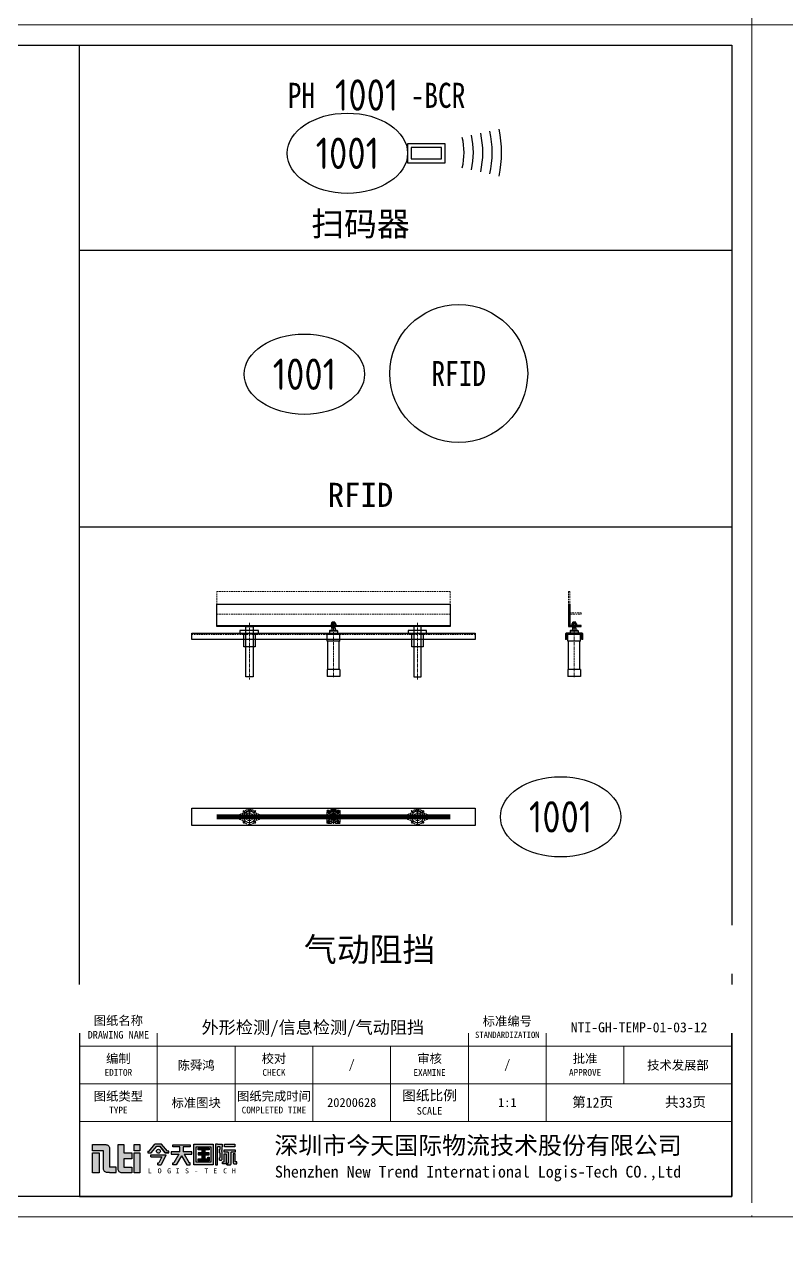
# Model space of a CAD drawing. Header units: millimetres. Extents: x 13310 to 204601, y -25828 to 2684.
# Drawn here: x 23621 to 26660, y -16404 to -11569 of the extents above; entities that cross this region are included whole.
import ezdxf
from ezdxf.enums import TextEntityAlignment as Align

# ---------------------------------------------------------------- set-up
doc = ezdxf.new("R2010")
doc.units = ezdxf.units.MM
for name, pattern in [('CENTER', [2, 1.25, -0.25, 0.25, -0.25]), ('CENTERX2', [20.32, 12.7, -2.54, 2.54, -2.54]), ('DASHED2', [9.525, 6.35, -3.175])]:
    doc.linetypes.add(name, pattern=pattern)
for name, color, linetype, lineweight in [('NTI-中心线层', 1, 'CENTER', 5), ('NTI-细实线', 7, 'Continuous', 9), ('NTI-虚线层', 5, 'DASHED2', 9)]:
    doc.layers.add(name, color=color, linetype=linetype, lineweight=lineweight)
for name, color, linetype in [('NTI-电气控制', 1, 'Continuous'), ('NTI-粗实线', 7, 'Continuous'), ('NTI-编号层', 6, 'Continuous')]:
    doc.layers.add(name, color=color, linetype=linetype)
doc.layers.add('NTI-输送设备', color=7, linetype='Continuous', plot=False)
doc.styles.add('-黑体', font='', dxfattribs={"width": 0.8})
doc.styles.add('NTI标准图块应用文字样式', font='gbenor.shx', dxfattribs={"height": 3.5})
doc.styles.add('标题栏', font='')
doc.styles.get('-黑体').set_extended_font_data('SimHei')
doc.styles.get('标题栏').set_extended_font_data('SimSun')

# ---------------------------------------------------------------- blocks, each defined once
blk = doc.blocks.new('图块标准图框标题栏')
h = blk.add_hatch(color=1)
h.dxf.hatch_style = 1
h.paths.add_polyline_path([(-126.08, 8.76), (-127.42, 8.76), (-127.42, 4.73), (-126.08, 4.73)])
h.paths.add_polyline_path([(-124, 9.62, 0.414214), (-124.75, 10.37), (-125.22, 10.37), (-127.41, 10.37), (-127.41, 9.11), (-125.22, 9.11), (-125.22, 5.54, 0.414214), (-124.47, 4.79), (-124, 4.79), (-122.69, 4.79), (-122.69, 5.9), (-124, 5.9)])
h.paths.add_polyline_path([(-121.17, 8.75), (-121.17, 10.37), (-122.3, 10.37), (-122.3, 5.5, 0.414214), (-121.55, 4.75), (-121.17, 4.75), (-119.6, 4.75), (-119.6, 5.89), (-121.17, 5.89), (-121.17, 7.51), (-119.6, 7.51), (-119.6, 8.75)])
h.paths.add_polyline_path([(-117.97, 8.75), (-119.09, 8.75), (-119.09, 4.75), (-117.97, 4.75)])
h.paths.add_polyline_path([(-117.97, 10.37), (-119.09, 10.37), (-119.09, 9.13), (-117.97, 9.13)])
h = blk.add_hatch(color=256)
h.dxf.hatch_style = 1
h.paths.add_polyline_path([(-113.64, 10.45), (-114.96, 10.45), (-116.14, 9.05), (-116.4, 9.05), (-116.4, 8.75), (-115.7, 8.75), (-114.6, 10.05), (-114, 10.05), (-112.9, 8.75), (-112.2, 8.75), (-112.2, 9.05), (-112.45, 9.05)])
h.paths.add_polyline_path([(-113.88, 9.05, 1), (-114.66, 9.05, 1)])
h.paths.add_polyline_path([(-112.8, 8.25), (-112.8, 8.35), (-115.8, 8.35), (-115.8, 7.95), (-113.6, 7.95), (-114.2, 6.75), (-114.4, 6.75), (-114.4, 6.35), (-113.75, 6.35)])
h.paths.add_polyline_path([(-107.63, 8.95), (-109.33, 8.95), (-109.33, 9.95), (-107.93, 9.95), (-107.93, 10.35), (-111.43, 10.35), (-111.43, 9.95), (-110.03, 9.95), (-110.03, 8.95), (-111.73, 8.95), (-111.73, 8.45), (-110.19, 8.45), (-111.19, 6.75), (-111.43, 6.75), (-111.43, 6.35), (-110.73, 6.35), (-109.68, 8.14), (-108.63, 6.35), (-107.93, 6.35), (-107.93, 6.75), (-108.16, 6.75), (-109.16, 8.45), (-107.63, 8.45)])
h.paths.add_polyline_path([(-103.33, 10.45), (-107.23, 10.45), (-107.23, 6.35), (-103.33, 6.35)])
h.paths.add_polyline_path([(-106.73, 9.95), (-103.83, 9.95), (-103.83, 6.85), (-106.73, 6.85)], flags=16)
h.paths.add_polyline_path([(-106.33, 8.75), (-105.53, 8.75), (-105.53, 9.35), (-106.33, 9.35), (-106.33, 9.65), (-104.13, 9.65), (-104.13, 9.35), (-105.03, 9.35), (-105.03, 8.75), (-104.13, 8.75), (-104.13, 8.35), (-105.03, 8.35), (-105.03, 7.55), (-104.43, 7.55), (-104.43, 7.85), (-104.13, 7.85), (-104.13, 7.55), (-104.13, 7.15), (-106.33, 7.15), (-106.33, 7.55), (-105.53, 7.55), (-105.53, 8.35), (-106.33, 8.35)], flags=0)
h.paths.add_polyline_path([(-101.57, 8.95), (-101.67, 9.05), (-101.67, 9.15), (-101.57, 9.25), (-101.57, 9.95), (-101.57, 10.45), (-102.47, 10.45), (-102.87, 10.45), (-102.87, 6.35), (-102.47, 6.35), (-102.47, 9.95), (-101.97, 9.95), (-101.97, 9.45), (-102.07, 9.45), (-102.07, 8.75), (-101.97, 8.65), (-101.97, 7.85), (-102.07, 7.75), (-102.07, 7.25), (-101.97, 7.25), (-101.82, 7.25, 0.414214), (-101.57, 7.5)])
h.paths.add_polyline_path([(-98.97, 9.35), (-101.17, 9.35), (-101.17, 8.85), (-100.37, 8.85), (-100.37, 6.65), (-100.67, 6.65), (-100.67, 6.35), (-100.37, 6.35), (-100.07, 6.35), (-100.02, 6.35, 0.414214), (-99.77, 6.6), (-99.77, 8.85), (-98.97, 8.85)])
h.paths.add_polyline_path([(-99.07, 10.45), (-101.07, 10.45), (-101.07, 9.95), (-99.07, 9.95)])
h.paths.add_polyline_path([(-100.77, 8.55), (-101.17, 8.55), (-101.17, 6.95), (-101.47, 6.95), (-101.47, 6.55), (-101.17, 6.55), (-101.02, 6.55, 0.414214), (-100.77, 6.8)])
h.paths.add_polyline_path([(-98.97, 8.55), (-99.37, 8.55), (-99.37, 6.8, 0.414214), (-99.12, 6.55), (-98.97, 6.55), (-98.67, 6.55), (-98.67, 6.95), (-98.97, 6.95)])
h = blk.add_hatch(color=256)
h.dxf.hatch_style = 1
h.paths.add_polyline_path([(-105.03, 8.75), (-105.03, 9.35), (-104.13, 9.35), (-104.13, 9.65), (-106.33, 9.65), (-106.33, 9.35), (-105.53, 9.35), (-105.53, 8.75), (-106.33, 8.75), (-106.33, 8.35), (-105.53, 8.35), (-105.53, 7.55), (-106.33, 7.55), (-106.33, 7.15), (-104.13, 7.15), (-104.13, 7.55), (-104.13, 7.85), (-104.43, 7.85), (-104.43, 7.55), (-105.03, 7.55), (-105.03, 8.35), (-104.13, 8.35), (-104.13, 8.75)])
for p, q in [((-116.14, 9.05), (-114.96, 10.45)), ((-115.7, 8.75), (-114.6, 10.05)), ((-113.64, 10.45), (-114.96, 10.45)), ((-114.6, 10.05), (-114, 10.05)), ((-114.6, 10.05), (-114, 10.05)), ((-114, 10.05), (-112.9, 8.75)), ((-112.9, 8.75), (-114, 10.05)), ((-112.45, 9.05), (-113.64, 10.45)), ((-116.4, 9.05), (-116.4, 8.75)), ((-116.4, 9.05), (-116.14, 9.05)), ((-116.4, 8.75), (-115.7, 8.75)), ((-115.8, 7.95), (-113.6, 7.95)), ((-113.6, 7.95), (-114.2, 6.75)), ((-112.8, 8.25), (-113.75, 6.35)), ((-112.9, 8.75), (-112.2, 8.75)), ((-112.2, 8.75), (-112.9, 8.75)), ((-112.2, 9.05), (-112.45, 9.05)), ((-112.2, 8.75), (-112.2, 9.05)), ((-110.19, 8.45), (-111.19, 6.75)), ((-109.68, 8.14), (-110.73, 6.35)), ((-109.68, 8.14), (-108.63, 6.35)), ((-109.16, 8.45), (-108.16, 6.75)), ((-101.57, 9.25), (-101.67, 9.15)), ((-101.67, 9.15), (-101.67, 9.05)), ((-101.57, 8.95), (-101.67, 9.05)), ((-114.4, 6.35), (-114.4, 6.75)), ((-114.4, 6.75), (-114.2, 6.75)), ((-111.43, 6.75), (-111.19, 6.75)), ((-111.43, 6.35), (-111.43, 6.75)), ((-110.73, 6.35), (-111.43, 6.35)), ((-108.63, 6.35), (-107.93, 6.35)), ((-107.93, 6.75), (-108.16, 6.75)), ((-107.93, 6.35), (-107.93, 6.75)), ((-102.07, 7.25), (-101.97, 7.25))]:
    blk.add_line(p, q)
at = {"color": 7, "linetype": 'Continuous'}
for p, q in [((-115.8, 7.95), (-115.8, 8.35)), ((-115.8, 8.35), (-112.8, 8.35)), ((-112.8, 8.35), (-112.8, 8.25)), ((-99.77, 6.6), (-99.77, 8.65))]:
    blk.add_line(p, q, dxfattribs=at)
at = {"color": 1}
for points in [[(-125.22, 9.11), (-127.41, 9.11), (-127.41, 10.37), (-125.22, 10.37)], [(-121.17, 8.75), (-119.6, 8.75), (-119.6, 7.51), (-121.17, 7.51)], [(-121.17, 7.51), (-121.17, 5.89)], [(-124, 4.79), (-122.69, 4.79), (-122.69, 5.9), (-124, 5.9)], [(-121.17, 5.89), (-119.6, 5.89), (-119.6, 4.75), (-121.17, 4.75)]]:
    blk.add_lwpolyline(points, dxfattribs=at)
for points in [[(-125.22, 10.37), (-124.75, 10.37, -0.414214), (-124, 9.62), (-124, 5.9)], [(-121.17, 4.75), (-121.55, 4.75, -0.414214), (-122.3, 5.5), (-122.3, 10.37), (-121.17, 10.37), (-121.17, 8.75)], [(-124, 4.79), (-124.47, 4.79, -0.414214), (-125.22, 5.54), (-125.22, 9.11)]]:
    blk.add_lwpolyline(points, format="xyb", dxfattribs=at)
for points in [[(-119.09, 10.37), (-117.97, 10.37), (-117.97, 9.13), (-119.09, 9.13)], [(-127.42, 8.76), (-126.08, 8.76), (-126.08, 4.73), (-127.42, 4.73)], [(-119.09, 8.75), (-117.97, 8.75), (-117.97, 4.75), (-119.09, 4.75)]]:
    blk.add_lwpolyline(points, close=True, dxfattribs=at)
for points in [[(-110.03, 9.95), (-111.43, 9.95), (-111.43, 10.35), (-107.93, 10.35), (-107.93, 9.95), (-109.33, 9.95)], [(-110.03, 8.95), (-110.03, 9.95)], [(-109.33, 9.95), (-109.33, 8.95)], [(-102.47, 10.45), (-102.87, 10.45), (-102.87, 6.35), (-102.47, 6.35), (-102.47, 9.95)], [(-102.47, 10.45), (-101.57, 10.45), (-101.57, 9.95)], [(-101.97, 9.95), (-102.47, 9.95)], [(-101.57, 9.25), (-101.57, 9.95)], [(-110.03, 8.95), (-111.73, 8.95), (-111.73, 8.45), (-110.19, 8.45)], [(-109.16, 8.45), (-107.63, 8.45), (-107.63, 8.95), (-109.33, 8.95)], [(-105.53, 9.35), (-106.33, 9.35), (-106.33, 9.65), (-104.13, 9.65), (-104.13, 9.35), (-105.03, 9.35)], [(-105.53, 8.75), (-106.33, 8.75), (-106.33, 8.35), (-105.53, 8.35)], [(-104.13, 7.55), (-104.13, 7.15), (-106.33, 7.15), (-106.33, 7.55), (-105.53, 7.55)], [(-105.53, 8.75), (-105.53, 9.35)], [(-105.53, 7.55), (-105.53, 8.35)], [(-105.03, 9.35), (-105.03, 8.75)], [(-105.03, 8.35), (-104.13, 8.35), (-104.13, 8.75), (-105.03, 8.75)], [(-105.03, 8.35), (-105.03, 7.55)], [(-105.03, 7.55), (-104.43, 7.55)], [(-104.43, 7.55), (-104.43, 7.85), (-104.13, 7.85), (-104.13, 7.55)], [(-100.37, 8.85), (-101.17, 8.85), (-101.17, 9.35), (-98.97, 9.35), (-98.97, 8.85), (-99.77, 8.85)], [(-100.37, 8.85), (-100.37, 6.65)], [(-101.17, 6.55), (-101.47, 6.55), (-101.47, 6.95), (-101.17, 6.95)], [(-100.37, 6.35), (-100.67, 6.35), (-100.67, 6.65), (-100.37, 6.65)], [(-98.97, 6.55), (-98.67, 6.55), (-98.67, 6.95), (-98.97, 6.95)]]:
    blk.add_lwpolyline(points)
for points in [[(-107.23, 10.45), (-103.33, 10.45), (-103.33, 6.35), (-107.23, 6.35)], [(-106.73, 9.95), (-103.83, 9.95), (-103.83, 6.85), (-106.73, 6.85)], [(-101.07, 10.45), (-99.07, 10.45), (-99.07, 9.95), (-101.07, 9.95)]]:
    blk.add_lwpolyline(points, close=True)
at = {"color": 7, "linetype": 'Continuous'}
for points in [[(-102.07, 7.25), (-102.07, 7.75), (-101.97, 7.85), (-101.97, 8.65), (-102.07, 8.75), (-102.07, 9.45), (-101.97, 9.45), (-101.97, 9.95)], [(-104.13, 9.55), (-104.13, 9.65), (-106.33, 9.65)], [(-114.4, 6.35), (-113.75, 6.35)], [(-100.67, 6.35), (-100.67, 6.55)], [(-100.67, 6.35), (-100.07, 6.35)], [(-100.02, 6.35), (-100.07, 6.35)]]:
    blk.add_lwpolyline(points, dxfattribs=at)
for points in [[(-101.97, 7.25), (-101.82, 7.25, 0.414214), (-101.57, 7.5), (-101.57, 8.95)], [(-101.17, 6.95), (-101.17, 8.55), (-100.77, 8.55), (-100.77, 6.8, -0.414214), (-101.02, 6.55), (-101.17, 6.55)], [(-100.37, 6.35), (-100.02, 6.35, 0.414214), (-99.77, 6.6), (-99.77, 8.85)], [(-98.97, 6.95), (-98.97, 8.55), (-99.37, 8.55), (-99.37, 6.8, 0.414214), (-99.12, 6.55), (-98.97, 6.55)]]:
    blk.add_lwpolyline(points, format="xyb")
blk.add_circle((-114.27, 9.05), 0.388, dxfattribs=at)
at = {"layer": 'NTI-粗实线'}
blk.add_lwpolyline([(-130, 0), (0, 0), (0, 37.5), (-130, 37.5)], close=True, dxfattribs=at)
at = {"layer": 'NTI-细实线'}
for p, q in [((-114.5, 37.5), (-114.5, 15)), ((-52.5, 22.5), (-52.5, 37.5)), ((-37, 22.5), (-37, 37.5)), ((0, 30), (-130, 30)), ((-99, 30), (-99, 15)), ((-83.5, 30), (-83.5, 15)), ((-68, 30), (-68, 15)), ((-21.5, 30), (-21.5, 22.5)), ((0, 22.5), (-130, 22.5)), ((-52.5, 22.5), (-52.5, 15)), ((-37, 22.5), (-37, 15)), ((0, 15), (-130, 15))]:
    blk.add_line(p, q, dxfattribs=at)
at = {"style": '标题栏'}
blk.add_attdef('图纸名称', text='', height=2.5, dxfattribs=at).set_placement((-83.5, 33.75), align=Align.MIDDLE_CENTER)
for tag, height, p in [('标准编号', 2, (-18.5, 33.75)), ('编制人员', 1.8, (-106.75, 26.25)), ('校对人员', 1.8, (-75.75, 26.25)), ('审核人员', 1.8, (-44.75, 26.25)), ('批准', 1.8, (-10.75, 26.25)), ('图纸类型', 1.8, (-106.75, 18.75)), ('图纸完成时间', 1.8, (-75.75, 18.75)), ('图纸比例', 1.8, (-44.75, 18.75)), ('N', 2, (-27.75, 18.75)), ('N', 2, (-9.25, 18.75))]:
    blk.add_attdef(tag, text='', height=height, dxfattribs=at).set_placement(p, align=Align.MIDDLE)
at = {"layer": 'NTI-细实线', "color": 7, "style": '标题栏'}
for s, p in [('L', (-116.36, 4.64)), ('O', (-114.42, 4.64)), ('G', (-112.54, 4.64)), ('I', (-110.82, 4.64)), ('S', (-108.97, 4.64)), ('-', (-107.13, 4.64)), ('T', (-105.13, 4.64)), ('E', (-103.36, 4.64)), ('C', (-101.38, 4.64)), ('H', (-99.62, 4.64))]:
    blk.add_text(s, height=1, dxfattribs=at).set_placement(p)
at = {"layer": 'NTI-细实线', "attachment_point": 5, "style": '标题栏'}
for s, insert, char_height, width in [('图纸名称\\P{\\H0.83333x;DRAWING NAME}', (-122.25, 33.75), 1.8, 15.1979), ('标准编号\\P{\\H0.7x;STANDARDIZATION}', (-44.75, 33.75), 1.8, 15.1979), ('编制\\P{\\H0.75x;EDITOR}', (-122.25, 26.25), 1.8, 14.4665), ('校对\\P{\\H0.75x;CHECK}', (-91.25, 26.25), 1.8, 14.4665), ('审核\\P{\\H0.75x;EXAMINE}', (-60.25, 26.25), 1.8, 14.4665), ('批准\\P{\\H0.75x;APPROVE}', (-29.25, 26.25), 1.8, 14.4665), ('图纸类型\\P{\\H0.75x;TYPE}', (-122.25, 18.75), 1.8, 14.4665), ('图纸完成时间\\P{\\H0.75x;COMPLETED TIME}', (-91.25, 18.75), 1.8, 17.2878), ('图纸比例\\P{\\H0.75x;SCALE}', (-60.25, 18.75), 2, 14.4665), ('第  页', (-27.75, 18.75), 2, 24.25), ('共  页', (-9.25, 18.75), 2, 24.25), ('深圳市今天国际物流技术股份有限公司\\P{\\H0.66667x;Shenzhen New Trend International Logis-Tech CO.,Ltd}', (-50.58, 7.5), 3.5, 116.0664)]:
    blk.add_mtext(s, dxfattribs=dict(at, insert=insert, char_height=char_height, width=width))
blk = doc.blocks.new('*U67')
at = {"layer": 'NTI-编号层', "ltscale": 10}
blk.add_ellipse((0, 905), major_axis=(0, 240), ratio=0.666667, dxfattribs=at)
at = {"layer": 'NTI-虚线层'}
for p, q in [((-15.2, 345), (-25.4, 345)), ((-25.4, 336), (-25.4, 345)), ((-17.2, 352.2), (-25.2, 360.2)), ((-21.6, 342.8), (-10, 375)), ((-20.7, 322.5), (-20.7, 348.1)), ((-15.2, 345), (-15.2, 360.6)), ((-10, 375), (10, 375)), ((-8.1, 367), (8, 367)), ((5.4, 367), (-5.4, 367)), ((0, 294.8), (0, 375.3)), ((0, 372.4), (0, 361.6)), ((0, 298), (0, 372)), ((0, 343.1), (0, 326.9)), ((21.6, 342.8), (10, 375)), ((17.2, 352.2), (25.2, 360.2)), ((35.1, 335), (-35.1, 335)), ((27.6, 335), (-27.6, 335)), ((-15, 336), (-25.4, 336)), ((-25.4, 325), (-25.4, 334)), ((-15, 334), (-25.4, 334)), ((-20.7, 325), (-25.4, 325)), ((-17.2, 317.8), (-25.2, 309.8)), ((-21.6, 327.2), (-10, 295)), ((-10, 295), (10, 295)), ((-8.1, 335), (8, 335)), ((-8.1, 303), (8, 303)), ((5.4, 303), (-5.4, 303)), ((0, 297.6), (0, 308.4)), ((21.6, 327.2), (10, 295)), ((17.2, 317.8), (25.2, 309.8)), ((-30.9, 0), (-22.1, 0)), ((-30.5, 8), (-27, 10.5)), ((-30.5, -8), (-30.5, 8)), ((-29.9, 4.3), (-30.5, 4.9)), ((-30.5, 4.9), (-22.5, 4.9)), ((-22.5, 4.3), (-29.9, 4.3)), ((-29.9, -4.3), (-29.9, 4.3)), ((-12, 20), (-28.1, 20)), ((-12, 20), (-28.1, 20)), ((-26.6, 10.5), (-26.3, 10.4)), ((-26.5, 24.1), (-24.1, 26.5)), ((-26.5, 14.5), (-26.5, 24.1)), ((-24.8, 13.5), (-26.3, 14.1)), ((-26, 9.6), (-22.6, 8)), ((-14.8, 20), (-25.3, 20)), ((-24.1, 26.5), (-15.5, 26.5)), ((-20.7, 12.2), (-24, 13.7)), ((-22.5, -4.9), (-22.5, 4.9)), ((-22.5, -4.3), (-22.5, 4.3)), ((-22.1, 8.2), (-20.5, 11.7)), ((21.4, 0), (-21.4, 0)), ((21.4, 0), (-21.4, 0)), ((-20, 28), (-20, 11.9)), ((-20, 28), (-20, 11.9)), ((-20, 25.2), (-20, 14.7)), ((-15.5, 26.5), (-15, 26)), ((-15, 26), (-8.4, 26)), ((-9.6, 23.8), (-9.6, 23.2)), ((-8.4, 24), (-9.4, 24)), ((-9.4, 23), (-1, 23)), ((-8.2, 25.8), (-8.2, 24.2)), ((-8.1, 0), (8, 0)), ((-7, -3.9), (-7, 3.9)), ((-1, 23), (-1, 25.8)), ((-0.8, 26), (0.8, 26)), ((0, 24.2), (0, -24.1)), ((0, 21.4), (0, -21.4)), ((0, 21.4), (0, -21.4)), ((0, 8), (0, -8.1)), ((1, 25.8), (1, 23)), ((1, 23), (9.4, 23)), ((7, -3.9), (7, 3.9)), ((8.2, 24.2), (8.2, 25.8)), ((8.4, 26), (15, 26)), ((9.4, 24), (8.4, 24)), ((9.6, 23.2), (9.6, 23.8)), ((28, 20), (11.9, 20)), ((28, 20), (11.9, 20)), ((25.2, 20), (14.7, 20)), ((15, 26), (15.5, 26.5)), ((15.5, 26.5), (24.1, 26.5)), ((20, 28), (20, 11.9)), ((20, 28), (20, 11.9)), ((20, 25.2), (20, 14.7)), ((23, 9.4), (23, 1)), ((23, 1), (25.8, 1)), ((23.8, 9.6), (23.2, 9.6)), ((24, 8.4), (24, 9.4)), ((24.1, 26.5), (26.5, 24.1)), ((25.8, 8.2), (24.2, 8.2)), ((26.5, 15.5), (26, 15)), ((26, 15), (26, 8.4)), ((26, 0.8), (26, -0.8)), ((26.5, 24.1), (26.5, 15.5)), ((-30.5, -4.9), (-29.9, -4.3)), ((-30.5, -4.9), (-22.5, -4.9)), ((-27, -10.5), (-30.5, -8)), ((-29.9, -4.3), (-22.5, -4.3)), ((-12, -20), (-28.1, -20)), ((-12, -20), (-28.1, -20)), ((-26.3, -10.4), (-26.6, -10.5)), ((-26.5, -24.1), (-26.5, -14.5)), ((-24.1, -26.5), (-26.5, -24.1)), ((-26.3, -14.1), (-24.8, -13.5)), ((-22.6, -8), (-26, -9.6)), ((-14.8, -20), (-25.3, -20)), ((-15.5, -26.5), (-24.1, -26.5)), ((-24, -13.7), (-20.7, -12.2)), ((-20.5, -11.7), (-22.1, -8.2)), ((-20, -12), (-20, -28.1)), ((-20, -28.1), (-20, -12)), ((-20, -14.8), (-20, -25.3)), ((-15, -26), (-15.5, -26.5)), ((-8.4, -26), (-15, -26)), ((-9.6, -23.2), (-9.6, -23.8)), ((-1, -23), (-9.4, -23)), ((-9.4, -24), (-8.4, -24)), ((-8.2, -24.2), (-8.2, -25.8)), ((-1, -25.8), (-1, -23)), ((0.8, -26), (-0.8, -26)), ((9.4, -23), (1, -23)), ((1, -23), (1, -25.8)), ((8.2, -25.8), (8.2, -24.2)), ((8.4, -24), (9.4, -24)), ((15, -26), (8.4, -26)), ((9.6, -23.8), (9.6, -23.2)), ((28, -20), (11.9, -20)), ((28, -20), (11.9, -20)), ((25.2, -20), (14.7, -20)), ((15.5, -26.5), (15, -26)), ((24.1, -26.5), (15.5, -26.5)), ((20, -12), (20, -28.1)), ((20, -28.1), (20, -12)), ((20, -14.8), (20, -25.3)), ((25.8, -1), (23, -1)), ((23, -1), (23, -9.4)), ((23.2, -9.6), (23.8, -9.6)), ((24, -9.4), (24, -8.4)), ((26.5, -24.1), (24.1, -26.5)), ((24.2, -8.2), (25.8, -8.2)), ((26, -8.4), (26, -15)), ((26, -15), (26.5, -15.5)), ((26.5, -15.5), (26.5, -24.1)), ((35.1, -335), (-35.1, -335)), ((27.6, -335), (-27.6, -335)), ((-25.4, -325), (-25.4, -334)), ((-20.7, -325), (-25.4, -325)), ((-15, -334), (-25.4, -334)), ((-25.4, -336), (-25.4, -345)), ((-15, -336), (-25.4, -336)), ((-17.2, -317.8), (-25.2, -309.8)), ((-21.6, -327.2), (-10, -295)), ((-20.7, -322.5), (-20.7, -348.1)), ((-10, -295), (10, -295)), ((-8.1, -303), (8, -303)), ((-8.1, -335), (8, -335)), ((5.4, -303), (-5.4, -303)), ((0, -294.7), (0, -375.2)), ((0, -297.6), (0, -308.4)), ((0, -298), (0, -372)), ((0, -343), (0, -326.9)), ((21.6, -327.2), (10, -295)), ((17.2, -317.8), (25.2, -309.8)), ((-15.2, -345), (-25.4, -345)), ((-17.2, -352.2), (-25.2, -360.2)), ((-21.6, -342.8), (-10, -375)), ((-15.2, -345), (-15.2, -360.6)), ((-10, -375), (10, -375)), ((-8.1, -367), (8, -367)), ((5.4, -367), (-5.4, -367)), ((0, -372.4), (0, -361.6)), ((21.6, -342.8), (10, -375)), ((17.2, -352.2), (25.2, -360.2))]:
    blk.add_line(p, q, dxfattribs=at)
for points in [[(-7, -3.9), (-7.1, -3.7), (-7.3, -3.3), (-7.4, -3), (-7.4, -3), (-7.5, -2.9), (-7.5, -2.9), (-7.5, -2.8), (-7.5, -2.8), (-7.5, -2.7), (-7.6, -2.6), (-7.6, -2.6), (-7.6, -2.5), (-7.6, -2.5), (-7.6, -2.4), (-7.6, -2.4), (-7.7, -2.3), (-7.7, -2.3), (-7.7, -2.2), (-7.7, -2.1), (-7.7, -2), (-7.7, -2), (-7.8, -2), (-7.8, -1.9), (-7.8, -1.8), (-7.8, -1.7), (-7.8, -1.7), (-7.8, -1.6), (-7.8, -1.6), (-7.9, -1.5), (-7.9, -1.5), (-7.9, -1.4), (-7.9, -1.3), (-7.9, -1.2), (-7.9, -1.2), (-7.9, -1.1), (-7.9, -1.1), (-7.9, -1), (-7.9, -0.9), (-8, -0.9), (-8, -0.8), (-8, -0.7), (-8, -0.7), (-8, -0.6), (-8, -0.6), (-8, -0.5), (-8, -0.4), (-8, -0.3), (-8, -0.3), (-8, -0.2), (-8, -0.2), (-8, -0.1), (-8, 0), (-8, 0), (-8, 0), (-8, 0.1), (-8, 0.2), (-8, 0.2), (-8, 0.3), (-8, 0.3), (-8, 0.4), (-8, 0.5), (-8, 0.6), (-8, 0.6), (-8, 0.7), (-8, 0.7), (-8, 0.8), (-8, 0.9), (-7.9, 0.9), (-7.9, 1), (-7.9, 1.1), (-7.9, 1.1), (-7.9, 1.2), (-7.9, 1.2), (-7.9, 1.3), (-7.9, 1.4), (-7.9, 1.5), (-7.9, 1.5), (-7.8, 1.6), (-7.8, 1.6), (-7.8, 1.7), (-7.8, 1.7), (-7.8, 1.8), (-7.8, 1.9), (-7.8, 2), (-7.7, 2), (-7.7, 2), (-7.7, 2.1), (-7.7, 2.2), (-7.7, 2.3), (-7.7, 2.3), (-7.6, 2.4), (-7.6, 2.4), (-7.6, 2.5), (-7.6, 2.5), (-7.6, 2.6), (-7.6, 2.6), (-7.5, 2.7), (-7.5, 2.8), (-7.5, 2.8), (-7.5, 2.9), (-7.5, 2.9), (-7.4, 3), (-7.4, 3), (-7.3, 3.3), (-7.1, 3.7), (-7, 3.9)], [(7, 3.9), (7.1, 3.7), (7.3, 3.3), (7.4, 3), (7.4, 3), (7.5, 2.9), (7.5, 2.9), (7.5, 2.8), (7.5, 2.8), (7.5, 2.7), (7.6, 2.6), (7.6, 2.6), (7.6, 2.5), (7.6, 2.5), (7.6, 2.4), (7.6, 2.4), (7.7, 2.3), (7.7, 2.3), (7.7, 2.2), (7.7, 2.1), (7.7, 2), (7.7, 2), (7.8, 2), (7.8, 1.9), (7.8, 1.8), (7.8, 1.7), (7.8, 1.7), (7.8, 1.6), (7.8, 1.6), (7.9, 1.5), (7.9, 1.5), (7.9, 1.4), (7.9, 1.3), (7.9, 1.2), (7.9, 1.2), (7.9, 1.1), (7.9, 1.1), (7.9, 1), (7.9, 0.9), (8, 0.9), (8, 0.8), (8, 0.7), (8, 0.7), (8, 0.6), (8, 0.6), (8, 0.5), (8, 0.4), (8, 0.3), (8, 0.3), (8, 0.2), (8, 0.2), (8, 0.1), (8, 0), (8, 0), (8, 0), (8, -0.1), (8, -0.2), (8, -0.2), (8, -0.3), (8, -0.3), (8, -0.4), (8, -0.5), (8, -0.6), (8, -0.6), (8, -0.7), (8, -0.7), (8, -0.8), (8, -0.9), (7.9, -0.9), (7.9, -1), (7.9, -1.1), (7.9, -1.1), (7.9, -1.2), (7.9, -1.2), (7.9, -1.3), (7.9, -1.4), (7.9, -1.5), (7.9, -1.5), (7.8, -1.6), (7.8, -1.6), (7.8, -1.7), (7.8, -1.7), (7.8, -1.8), (7.8, -1.9), (7.8, -2), (7.7, -2), (7.7, -2), (7.7, -2.1), (7.7, -2.2), (7.7, -2.3), (7.7, -2.3), (7.6, -2.4), (7.6, -2.4), (7.6, -2.5), (7.6, -2.5), (7.6, -2.6), (7.6, -2.6), (7.5, -2.7), (7.5, -2.8), (7.5, -2.8), (7.5, -2.9), (7.5, -2.9), (7.4, -3), (7.4, -3), (7.3, -3.3), (7.1, -3.7), (7, -3.9)]]:
    blk.add_lwpolyline(points, dxfattribs=at)
for centre, radius in [((0, 335), 30), ((-21.2, 356.2), 3.5), ((0, 335), 23), ((0, 367), 4.5), ((0, 367), 4.5), ((0, 335), 4.5), ((21.2, 356.2), 3.5), ((-21.2, 313.8), 3.5), ((0, 303), 4.5), ((0, 303), 4.5), ((21.2, 313.8), 3.5), ((-20, 20), 5), ((-20, 20), 4.5), ((-20, 20), 3.5), ((-20, 20), 3.5), ((-20, 20), 2.46), ((0, 0), 20.4), ((0, 0), 20), ((0, 0), 20), ((0, 0), 15.2), ((0, 0), 14.8), ((0, 0), 13.5), ((0, 0), 13), ((0, 0), 12.5), ((0, 0), 12.1), ((0, 0), 5), ((0, 0), 3), ((20, 20), 5), ((20, 20), 4.5), ((20, 20), 3.5), ((20, 20), 3.5), ((20, 20), 2.46), ((-20, -20), 5), ((-20, -20), 4.5), ((-20, -20), 3.5), ((-20, -20), 3.5), ((-20, -20), 2.46), ((20, -20), 5), ((20, -20), 4.5), ((20, -20), 3.5), ((20, -20), 3.5), ((20, -20), 2.46), ((0, -335), 30), ((-21.2, -313.8), 3.5), ((0, -335), 23), ((0, -303), 4.5), ((0, -303), 4.5), ((0, -335), 4.5), ((21.2, -313.8), 3.5), ((-21.2, -356.2), 3.5), ((0, -367), 4.5), ((0, -367), 4.5), ((21.2, -356.2), 3.5)]:
    blk.add_circle(centre, radius, dxfattribs=at)
for centre, radius, start, end in [((0, 335), 23, 182.4919, 177.5081), ((0, 335), 15, 183.8226, 176.1774), ((-26.7, 10.1), 0.4, 65, 125), ((-26.1, 14.5), 0.4, 180, 245), ((-26.4, 10), 0.4, 335, 65), ((-25.9, 9.8), 0.2, 155, 245), ((-24.7, 13.8), 0.4, 245, 335), ((-24.1, 13.6), 0.2, 65, 155), ((-20, 20), 3, 255, 195), ((-22.5, 8.4), 0.4, 245, 335), ((-20.9, 11.8), 0.4, 335, 65), ((-9.4, 23.8), 0.2, 90, 180), ((-9.4, 23.2), 0.2, 180, 270), ((-8.4, 25.8), 0.2, 0, 90), ((-8.4, 24.2), 0.2, 270, 0), ((0, 0), 4, 0, 270), ((-0.8, 25.8), 0.2, 90, 180), ((0.8, 25.8), 0.2, 0, 90), ((8.4, 25.8), 0.2, 90, 180), ((8.4, 24.2), 0.2, 180, 270), ((9.4, 23.8), 0.2, 0, 90), ((9.4, 23.2), 0.2, 270, 0), ((20, 20), 3, 255, 195), ((23.2, 9.4), 0.2, 90, 180), ((23.8, 9.4), 0.2, 0, 90), ((24.2, 8.4), 0.2, 180, 270), ((25.8, 8.4), 0.2, 270, 0), ((25.8, 0.8), 0.2, 0, 90), ((-26.7, -10.1), 0.4, 235, 295), ((-26.1, -14.5), 0.4, 115, 180), ((-26.4, -10), 0.4, 295, 25), ((-25.9, -9.8), 0.2, 115, 205), ((-24.7, -13.8), 0.4, 25, 115), ((-24.1, -13.6), 0.2, 205, 295), ((-20, -20), 3, 255, 195), ((-22.5, -8.4), 0.4, 25, 115), ((-20.9, -11.8), 0.4, 295, 25), ((-9.4, -23.2), 0.2, 90, 180), ((-9.4, -23.8), 0.2, 180, 270), ((-8.4, -24.2), 0.2, 0, 90), ((-8.4, -25.8), 0.2, 270, 0), ((-0.8, -25.8), 0.2, 180, 270), ((0.8, -25.8), 0.2, 270, 0), ((8.4, -24.2), 0.2, 90, 180), ((8.4, -25.8), 0.2, 180, 270), ((9.4, -23.2), 0.2, 0, 90), ((9.4, -23.8), 0.2, 270, 0), ((20, -20), 3, 255, 195), ((23.2, -9.4), 0.2, 180, 270), ((23.8, -9.4), 0.2, 270, 0), ((24.2, -8.4), 0.2, 90, 180), ((25.8, -0.8), 0.2, 270, 0), ((25.8, -8.4), 0.2, 0, 90), ((0, -335), 23, 182.4919, 177.5081), ((0, -335), 15, 183.8226, 176.1774)]:
    blk.add_arc(centre, radius, start, end, dxfattribs=at)
at = {"layer": 'NTI-输送设备'}
blk.add_lwpolyline([(35, 565), (35, -565), (-35, -565), (-35, 565)], close=True, dxfattribs=at)
at = {"layer": 'NTI-输送设备', "color": 1, "const_width": 20}
blk.add_lwpolyline([(0, 465), (0, -465)], dxfattribs=at)
at = {"layer": 'NTI-编号层', "style": 'NTI标准图块应用文字样式'}
blk.add_attdef('000设备编号', text='', height=125, rotation=90, dxfattribs=at).set_placement((0, 905), align=Align.MIDDLE)
for tag, p, flags in [('012设计单位', (61.4, 108.6), 3), ('011备注', (61.4, 74.1), 1)]:
    blk.add_attdef(tag, p, '', height=3.5, dxfattribs=dict(at, flags=flags))
blk = doc.blocks.new('*U61')
at = {"layer": 'NTI-中心线层', "linetype": 'CENTERX2', "lineweight": 0}
for p, q in [((-335, 40.9), (-335, -184.5)), ((0, 45.2), (0, -176.6)), ((335, 40.9), (335, -184.5))]:
    blk.add_line(p, q, dxfattribs=at)
at = {"layer": 'NTI-虚线层'}
blk.add_line((565, -5), (-565, -5), dxfattribs=at)
blk.add_lwpolyline([(-465, 166), (465, 166), (465, 76), (-465, 76)], close=True, dxfattribs=at)
at = {"layer": 'NTI-输送设备'}
for p, q in [((-299, 10.1), (-373, 10.1)), ((-373, 10.1), (-373, 0.1)), ((-299, 0.1), (-299, 10.1)), ((-16, 9), (-15, 10)), ((-16, 9), (16, 9)), ((-16, 9), (-16, -5)), ((15, 10), (-15, 10)), ((-9.8, 36.7), (-9.8, 31.7)), ((-8, 13.9), (-8, 10)), ((-7, 13.9), (-8, 13.9)), ((-7, 13.9), (-8, 13.4)), ((-4.9, 37.7), (-7.4, 37.7)), ((7.4, 30.7), (-7.4, 30.7)), ((-7, 20), (-7, 13.9)), ((7, 20), (-7, 20)), ((-5.2, 44), (-6, 43.2)), ((-6, 43.2), (6, 43.2)), ((-6, 37.7), (-6, 43.2)), ((-6, 20), (-6, 30.7)), ((5.2, 44), (-5.2, 44)), ((-5.2, 44), (-5.2, 37.7)), ((-5.2, 30.7), (-5.2, 20)), ((4.9, 37.7), (-4.9, 37.7)), ((-4.9, 36.7), (-4.9, 31.7)), ((7.4, 37.7), (4.9, 37.7)), ((4.9, 36.7), (4.9, 31.7)), ((6, 43.2), (5.2, 44)), ((5.2, 44), (5.2, 37.7)), ((5.2, 30.7), (5.2, 20)), ((6, 37.7), (6, 43.2)), ((6, 20), (6, 30.7)), ((7, 20), (7, 13.9)), ((7, 13.9), (8, 13.9)), ((7, 13.9), (8, 13.4)), ((8, 13.9), (8, 10)), ((9.8, 36.7), (9.8, 31.7)), ((16, 9), (15, 10)), ((16, 9), (16, -5)), ((371, 10.1), (297, 10.1)), ((297, 10.1), (297, 0.1)), ((297, 0.1), (371, 0.1)), ((371, 0.1), (371, 10.1)), ((25, -5), (-25, -5)), ((-25, -32.5), (-25, -5)), ((25, -32.5), (-25, -32.5)), ((-22.5, -145.5), (-22.5, -32.5)), ((22.5, -145.5), (22.5, -32.5)), ((25, -32.5), (25, -5)), ((25, -145.5), (-25, -145.5)), ((-25, -145.5), (-25, -173)), ((25, -173), (-25, -173)), ((25, -145.5), (25, -173))]:
    blk.add_line(p, q, dxfattribs=at)
for points in [[(-465, 116), (465, 116), (465, 26), (-465, 26)], [(-565, 0), (565, 0), (565, -25), (-565, -25)], [(-465, 31), (465, 31), (465, 26), (-465, 26)], [(-312.5, -53.9), (-357.5, -53.9), (-357.5, 0.1), (-312.5, 0.1)], [(-350, 26), (-320, 26), (-320, -174), (-350, -174)], [(357.5, -53.9), (312.5, -53.9), (312.5, 0.1), (357.5, 0.1)], [(350, 26), (320, 26), (320, -174), (350, -174)]]:
    blk.add_lwpolyline(points, close=True, dxfattribs=at)
for centre, radius, start, end in [((-7.4, 34.2), 3.51, 45.6541, 134.3459), ((-7.4, 34.2), 3.51, 225.6541, 314.3459), ((0, 25.1), 12.5, 66.965, 113.035), ((0, 43.2), 12.5, 246.965, 293.035), ((7.4, 34.2), 3.51, 45.6541, 134.3459), ((7.4, 34.2), 3.51, 225.6541, 314.3459)]:
    blk.add_arc(centre, radius, start, end, dxfattribs=at)
blk = doc.blocks.new('*U60')
at = {"layer": 'NTI-中心线层', "linetype": 'CENTERX2', "lineweight": 0}
blk.add_line((0, 45.5), (0, -176.6), dxfattribs=at)
at = {"layer": 'NTI-虚线层'}
for p, q in [((-22.5, 166), (-22.5, 76)), ((-22.5, 166), (-17.5, 166)), ((-17.5, 166), (-17.5, 76)), ((-22.5, 76), (27.5, 76)), ((27.5, 81), (-17.5, 81)), ((27.5, 76), (27.5, 81))]:
    blk.add_line(p, q, dxfattribs=at)
at = {"layer": 'NTI-输送设备'}
for p, q in [((-22.5, 116), (-22.5, 26)), ((-22.5, 116), (-17.5, 116)), ((-17.5, 116), (-17.5, 26)), ((-22.5, 26), (27.5, 26)), ((27.5, 31), (-17.5, 31)), ((-16, 9), (-15, 10)), ((-16, 9), (16, 9)), ((-16, 9), (-16, -5)), ((15, 10), (-15, 10)), ((-9.8, 37), (-9.8, 32)), ((-8, 13.9), (-8, 10)), ((-7, 13.9), (-8, 13.9)), ((-7, 13.9), (-8, 13.4)), ((-4.9, 38), (-7.4, 38)), ((7.4, 31), (-7.4, 31)), ((-7, 20), (-7, 13.9)), ((7, 20), (-7, 20)), ((-5.2, 44.3), (-6, 43.6)), ((-6, 43.6), (6, 43.6)), ((-6, 38), (-6, 43.6)), ((-6, 20), (-6, 31)), ((5.2, 44.3), (-5.2, 44.3)), ((-5.2, 44.3), (-5.2, 38)), ((-5.2, 31), (-5.2, 20)), ((4.9, 38), (-4.9, 38)), ((-4.9, 37), (-4.9, 32)), ((7.4, 38), (4.9, 38)), ((4.9, 37), (4.9, 32)), ((6, 43.6), (5.2, 44.3)), ((5.2, 44.3), (5.2, 38)), ((5.2, 31), (5.2, 20)), ((6, 38), (6, 43.6)), ((6, 20), (6, 31)), ((7, 20), (7, 13.9)), ((7, 13.9), (8, 13.9)), ((7, 13.9), (8, 13.4)), ((8, 13.9), (8, 10)), ((9.8, 37), (9.8, 32)), ((16, 9), (15, 10)), ((16, 9), (16, -5)), ((27.5, 26), (27.5, 31)), ((-30, -25), (-35, -25)), ((25, -5), (-25, -5)), ((-25, -32.5), (-25, -5)), ((25, -32.5), (-25, -32.5)), ((-22.5, -145.5), (-22.5, -32.5)), ((22.5, -145.5), (22.5, -32.5)), ((25, -32.5), (25, -5)), ((35, -25), (30, -25)), ((25, -145.5), (-25, -145.5)), ((-25, -145.5), (-25, -173)), ((25, -173), (-25, -173)), ((25, -145.5), (25, -173))]:
    blk.add_line(p, q, dxfattribs=at)
blk.add_lwpolyline([(35, -25), (35, -5, 0.414214), (30, 0), (-30, 0, 0.414214), (-35, -5), (-35, -25)], format="xyb", dxfattribs=at)
blk.add_lwpolyline([(30, -25), (30, -5), (-30, -5), (-30, -25)], dxfattribs=at)
for centre, radius, start, end in [((-7.4, 34.5), 3.51, 45.6541, 134.3459), ((-7.4, 34.5), 3.51, 225.6541, 314.3459), ((0, 25.5), 12.5, 66.965, 113.035), ((0, 43.5), 12.5, 246.965, 293.035), ((7.4, 34.5), 3.51, 45.6541, 134.3459), ((7.4, 34.5), 3.51, 225.6541, 314.3459)]:
    blk.add_arc(centre, radius, start, end, dxfattribs=at)
blk = doc.blocks.new('*U66')
at = {"layer": 'NTI-编号层', "ltscale": 10}
blk.add_ellipse((-614.9, -2.8), major_axis=(240, 0), ratio=0.666667, dxfattribs=at)
at = {"layer": 'NTI-输送设备', "color": 6}
for points in [[(-224.9, -40.3), (-224.9, 34.7), (-374.9, 34.7), (-374.9, -40.3)], [(-239.9, -25.3), (-239.9, 19.7), (-359.9, 19.7), (-359.9, -25.3)]]:
    blk.add_lwpolyline(points, close=True, dxfattribs=at)
for radius in [276.2, 313.7, 351.2, 388.7, 426.2]:
    blk.add_arc((-426.2, 0), radius, 347.3196, 12.6804, dxfattribs=at)
at = {"style": 'NTI标准图块应用文字样式', "flags": 3}
blk.add_attdef('012设计单位', (-374.9, -2.8), '', height=0.1, dxfattribs=at)
at = {"layer": 'NTI-电气控制', "insert": (-852.3, 227.6), "char_height": 100, "attachment_point": 4, "style": '-黑体'}
blk.add_mtext_dynamic_manual_height_columns('{\\C1;PH\\C3;       \\C1;-BCR}', width=743.655, gutter_width=1, heights=[0], dxfattribs=at)
at = {"layer": 'NTI-电气控制', "style": 'NTI标准图块应用文字样式'}
blk.add_attdef('光电编号（BCR）', text='', height=125, dxfattribs=at).set_placement((-538.1, 229.4), align=Align.MIDDLE)
at = {"layer": 'NTI-编号层', "style": 'NTI标准图块应用文字样式'}
blk.add_attdef('000设备编号', text='', height=125, dxfattribs=at).set_placement((-614.9, -2.8), align=Align.MIDDLE)
blk = doc.blocks.new('*U64')
at = {"layer": 'NTI-编号层', "ltscale": 10}
blk.add_ellipse((-614.9, -2.8), major_axis=(240, 0), ratio=0.666667, dxfattribs=at)
at = {"layer": 'NTI-输送设备', "color": 1}
blk.add_circle((0, 0), 275, dxfattribs=at)
at = {"style": 'NTI标准图块应用文字样式', "flags": 3}
blk.add_attdef('012设计单位', (-374.9, -2.8), '', height=0.1, dxfattribs=at)
at = {"layer": 'NTI-编号层', "style": 'NTI标准图块应用文字样式'}
blk.add_attdef('000设备编号', text='', height=125, dxfattribs=at).set_placement((-614.9, -2.8), align=Align.MIDDLE)
at = {"layer": 'NTI-输送设备', "color": 1, "insert": (0, 0), "char_height": 100, "attachment_point": 5, "style": '-黑体'}
blk.add_mtext_dynamic_manual_height_columns('{\\C1;RFID}', width=233.297, gutter_width=1, heights=[0], dxfattribs=at)

msp = doc.modelspace()

# ---------------------------------------------------------------- linework, layer by layer
msp.add_line((23841.4, -13573.4), (26441.4, -13573.4))
at = {"layer": 'NTI-粗实线'}
msp.add_lwpolyline([(20201.4, -16244.4), (20201.4, -11652.4), (26441.4, -11652.4), (26441.4, -16244.4)], close=True, dxfattribs=at)
at = {"layer": 'NTI-细实线'}
for points in [[(19801.4, -11572.4), (19801.4, -6820.4), (26521.4, -6820.4), (26521.4, -11572.4)], [(26521.4, -11572.4), (26521.4, -6820.4), (33241.4, -6820.4), (33241.4, -11572.4)], [(19801.4, -16324.4), (19801.4, -11572.4), (26521.4, -11572.4), (26521.4, -16324.4)], [(19801.4, -25828.4), (19801.4, -16324.4), (33241.4, -16324.4), (33241.4, -25828.4)]]:
    msp.add_lwpolyline(points, close=True, dxfattribs=at)

# ---------------------------------------------------------------- block references
msp.add_blockref('*U61', (24853.7, -13997.6))
ref = msp.add_blockref('图块标准图框标题栏', (26441.4, -16244.4), dxfattribs=dict(xscale=20, yscale=20, zscale=20))
ref.add_attrib('图纸名称', '外形检测/信息检测/气动阻挡', dxfattribs={"height": 50, "style": '标题栏'}).set_placement((24771.4, -15569.4), align=Align.MIDDLE_CENTER)
ref.add_attrib('标准编号', 'NTI-GH-TEMP-01-03-12', dxfattribs={"height": 40, "style": '标题栏'}).set_placement((26071.4, -15569.4), align=Align.MIDDLE)
ref.add_attrib('图纸类型', '标准图块', dxfattribs={"height": 36, "style": '标题栏'}).set_placement((24306.4, -15869.4), align=Align.MIDDLE)
ref.add_attrib('图纸比例', '1:1', dxfattribs={"height": 36, "style": '标题栏'}).set_placement((25546.4, -15869.4), align=Align.MIDDLE)
ref.add_attrib('图纸完成时间', '20200628', dxfattribs={"height": 36, "style": '标题栏'}).set_placement((24926.4, -15869.4), align=Align.MIDDLE)
ref.add_attrib('编制人员', '陈舜鸿', dxfattribs={"height": 36, "style": '标题栏'}).set_placement((24306.4, -15719.4), align=Align.MIDDLE)
ref.add_attrib('校对人员', '/', dxfattribs={"height": 36, "style": '标题栏'}).set_placement((24926.4, -15719.4), align=Align.MIDDLE)
ref.add_attrib('审核人员', '/', dxfattribs={"height": 36, "style": '标题栏'}).set_placement((25546.4, -15719.4), align=Align.MIDDLE)
ref.add_attrib('批准', '技术发展部', dxfattribs={"height": 36, "style": '标题栏'}).set_placement((26226.4, -15719.4), align=Align.MIDDLE)
ref.add_attrib('N', '33', dxfattribs={"height": 40, "style": '标题栏'}).set_placement((26256.4, -15869.4), align=Align.MIDDLE)
ref.add_attrib('N', '12', dxfattribs={"height": 40, "style": '标题栏'}).set_placement((25886.4, -15869.4), align=Align.MIDDLE)
at = {"layer": 'NTI-输送设备'}
for name, p, values in [('*U66', (25523.8, -12081.2), {'000设备编号': '1001', '光电编号（BCR）': '1001'}), ('*U64', (25352.6, -12962.2), {'000设备编号': '1001'})]:
    msp.add_blockref(name, p, dxfattribs=at).add_auto_attribs(values)
msp.add_blockref('*U60', (25812.9, -13997.6), dxfattribs=at)
at = {"layer": 'NTI-输送设备', "rotation": 270}
msp.add_blockref('*U67', (24853.7, -14730), dxfattribs=at).add_auto_attribs({'000设备编号': '1001'})

# ---------------------------------------------------------------- next in the draw order: texts
at = {"layer": 'NTI-细实线', "char_height": 96, "attachment_point": 5, "style": '标题栏', "bg_fill": 2}
for s, insert, width in [('扫码器', (24961.2, -12370.6), 845.669), ('RFID', (24961.2, -13446.1), 845.669), ('气动阻挡', (24997.6, -15264.3), 10459.216)]:
    msp.add_mtext(s, dxfattribs=dict(at, insert=insert, width=width))

# ---------------------------------------------------------------- next in the draw order: linework, layer by layer
for p, q in [((23841.4, -15494.4), (23841.4, -11652.4)), ((23841.4, -12469.9), (26441.4, -12469.9))]:
    msp.add_line(p, q)

# ---------------------------------------------------------------- next in the draw order: texts
at = {"layer": 'NTI-细实线', "insert": (21995.4, -15507), "char_height": 96, "width": 10459.216, "attachment_point": 5, "style": '标题栏', "bg_fill": 2}
msp.add_mtext('外形检测/LED支架', dxfattribs=at)

# ---------------------------------------------------------------- next in the draw order: linework, layer by layer
at = {"layer": 'NTI-细实线'}
msp.add_lwpolyline([(26521.4, -16324.4), (26521.4, -11572.4), (33241.4, -11572.4), (33241.4, -16324.4)], close=True, dxfattribs=at)

# ---------------------------------------------------------------- next in the draw order: texts
at = {"layer": 'NTI-细实线', "insert": (27298.3, -16295.9), "char_height": 24, "width": 2614.804, "attachment_point": 5, "style": '标题栏', "bg_fill": 2}
msp.add_mtext('版权归深圳市今天国际物流技术股份有限公司所有', dxfattribs=at)

doc.saveas('drawing.dxf')
